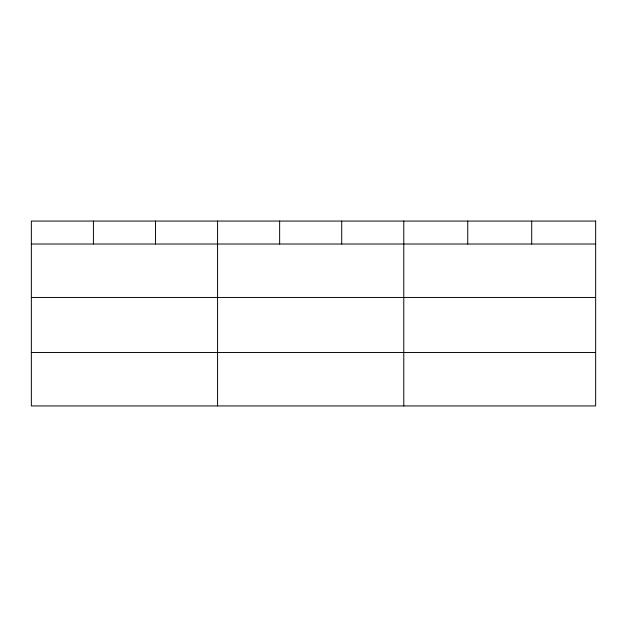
<?xml version="1.0" encoding="UTF-8"?>
<svg xmlns="http://www.w3.org/2000/svg" width="627" height="627" viewBox="0 0 627 627"><rect width="100%" height="100%" fill="white"/><g stroke="black" fill="none" stroke-linecap="round" stroke-linejoin="round"><path stroke-width="0.94" d="M31.35 244.021L595.65 244.021M31.35 297.457L595.65 297.457M31.35 352.507L595.65 352.507M531.696 221.065L531.696 244.021M467.742 221.065L467.742 244.021M403.788 221.065L403.788 405.935M341.715 221.065L341.715 244.021M279.642 221.065L279.642 244.021M217.569 221.065L217.569 405.935M155.496 221.065L155.496 244.021M93.423 221.065L93.423 244.021M595.65 221.065L31.35 221.065L31.35 405.935L595.65 405.935L595.65 221.065"/></g></svg>
